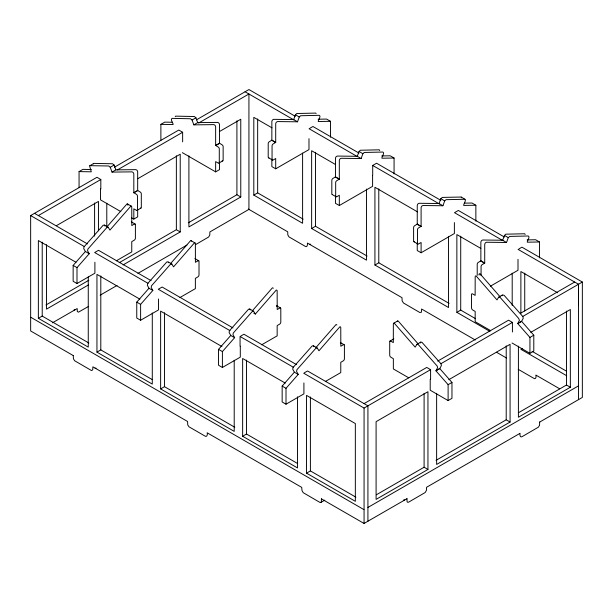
<?xml version="1.0" encoding="UTF-8"?>
<svg xmlns="http://www.w3.org/2000/svg" width="613" height="613" viewBox="0 0 613 613"><rect width="100%" height="100%" fill="white"/><g stroke="black" fill="none" stroke-linecap="round" stroke-linejoin="round"><path stroke-width="0.92" d="M578.488 304.807L578.496 284.263L518.1 249.399M479.037 275.038L479.037 274.501M93.414 163.916L93.789 163.387L112.57 163.763L114.11 165.043L115.849 169.878L135.825 169.64L136.737 170.046A1.808 1.042 60 0 1 137.473 171.081A1.762 1.019 60 0 1 137.672 171.893L137.672 190.451L140.362 192.122A1.51 0.874 60 0 1 141.312 193.746L141.319 207.355A1.739 1.004 60 0 1 140.308 208.098M175.241 116.669L175.609 116.141L194.398 116.524L195.93 117.796L197.677 122.631L217.646 122.393L218.565 122.807A1.808 1.042 60 0 1 219.293 123.841A1.762 1.019 60 0 1 219.5 124.654L219.5 143.204L222.182 144.875A1.51 0.874 60 0 1 223.14 146.507L223.147 160.116A1.739 1.004 60 0 1 222.128 160.859M268.984 157.863A1.739 1.004 -60 0 1 268.203 157.058L268.21 143.45A1.51 0.874 -60 0 1 269.161 141.825L271.85 140.155L271.85 121.596A1.762 1.019 -60 0 1 272.249 120.393A1.808 1.042 -60 0 1 272.785 119.75L273.697 119.343L293.673 119.581L297.527 121.803L299.267 116.968L300.646 115.734L319.243 115.313C321.526 116.118 317.886 120.209 318.231 121.512L330.461 121.305L330.461 137.189M271.85 159.104L271.85 166.583L275.704 168.805L275.704 158.529L273.291 159.924A1.739 1.004 -60 0 1 272.057 159.288L272.065 145.679A1.51 0.874 -60 0 1 273.023 144.047L275.704 142.377L275.704 123.826A1.762 1.019 -60 0 1 275.911 123.006A1.808 1.042 -60 0 1 276.639 121.979L277.551 121.566L297.527 121.803M332.598 194.589A1.739 1.004 -60 0 1 331.817 193.785L331.825 180.176A1.51 0.874 -60 0 1 332.775 178.552L335.457 176.881L335.464 158.323A1.762 1.019 -60 0 1 335.863 157.12A1.808 1.042 -60 0 1 336.399 156.476L337.311 156.07L357.287 156.307L361.141 158.529L362.881 153.694L364.26 152.461L382.857 152.039C385.133 152.836 381.501 156.867 381.899 158.215L394.075 158.031L394.075 173.923M335.457 195.831L335.457 203.309L339.318 205.531L339.318 195.256L336.897 196.65A1.739 1.004 -60 0 1 335.671 196.014L335.679 182.406A1.51 0.874 -60 0 1 336.629 180.774L339.318 179.103L339.318 160.552A1.762 1.019 -60 0 1 339.518 159.732A1.808 1.042 -60 0 1 340.253 158.706L341.165 158.292L361.141 158.529M414.618 241.744A1.739 1.004 -60 0 1 413.606 241.009L413.606 227.392A1.51 0.874 -60 0 1 414.564 225.768L417.246 224.097L417.254 205.547A1.762 1.019 -60 0 1 417.652 204.344A1.808 1.042 -60 0 1 418.181 203.692L419.1 203.286L439.069 203.524L442.931 205.753L444.67 200.918L446.049 199.685L464.639 199.263C466.922 200.06 463.29 204.091 463.681 205.432L475.864 205.248L475.864 221.14M417.246 243.054L417.246 250.525L421.1 252.755L421.1 242.48L418.687 243.874A1.739 1.004 -60 0 1 417.461 243.231L417.468 229.622A1.51 0.874 -60 0 1 418.418 227.998L421.1 226.327L421.108 207.769A1.762 1.019 -60 0 1 421.307 206.956A1.808 1.042 -60 0 1 422.043 205.922L422.955 205.516L442.931 205.753M477.213 275.413L477.22 264.126A1.51 0.874 -60 0 1 478.178 262.494L480.86 260.824L480.86 242.273A1.762 1.019 -60 0 1 481.266 241.07A1.808 1.042 -60 0 1 481.795 240.426L482.715 240.012L502.683 240.25L506.537 242.48L508.284 237.645L509.664 236.411L528.253 235.99C530.536 236.794 526.896 240.878 527.249 242.189L539.478 241.974L539.478 257.866M481.067 275.543L481.075 266.349A1.51 0.874 -60 0 1 482.033 264.724L484.714 263.054L484.722 244.495A1.762 1.019 -60 0 1 484.921 243.683A1.808 1.042 -60 0 1 485.657 242.648L486.569 242.242L506.537 242.48M293.673 119.581L295.412 114.746L296.792 113.512L315.733 113.091L316.109 113.62M357.287 156.307L359.026 151.472L360.406 150.239L379.347 149.817L379.731 150.591M439.069 203.524L440.816 198.689L442.348 197.417L461.137 197.034L465.137 199.309M502.683 240.25L504.43 235.415L505.802 234.181L524.751 233.76L525.134 234.534M416.917 344.322L418.457 344.82L437.245 366.13L437.536 367.823L435.935 370.788L439.736 368.536L451.965 382.443L451.965 398.335L448.111 400.557L448.111 384.665L435.881 370.758L439.789 368.566L441.391 365.601L441.099 363.9L421.974 342.322L420.779 342.092L416.917 344.322L415.177 347.142L394.289 323.197A1.808 1.042 60 0 0 393.761 323.227A1.762 1.019 60 0 0 393.354 323.963L393.308 342.606L390.673 341.089A1.51 0.874 60 0 0 389.715 341.61L389.707 355.218A1.739 1.004 60 0 0 390.941 357.272L393.354 358.666L393.354 368.942L408.779 377.846M498.744 297.075L502.599 294.853L504.139 295.351L522.92 316.66L523.218 318.362L521.617 321.327L517.709 323.518L519.426 320.354L518.713 318.484L500.124 297.435L498.744 297.075L497.005 299.903L476.117 275.95A1.808 1.042 60 0 0 475.581 275.988A1.762 1.019 60 0 0 475.182 276.724L475.136 295.366L472.493 293.849A1.51 0.874 60 0 0 471.543 294.37L471.535 307.971A1.739 1.004 60 0 0 472.761 310.032L475.175 311.427L475.175 321.702L490.599 330.606M420.189 343.042L420.779 342.092M502.016 295.803L502.292 295.351M106.915 226.91L126.968 203.937A1.808 1.042 -60 0 1 127.496 203.968L131.351 206.198M170.529 263.636L190.582 240.664A1.808 1.042 -60 0 1 191.11 240.694L194.965 242.924M252.311 310.86L272.364 287.88A1.808 1.042 -60 0 1 272.9 287.918A1.762 1.019 -60 0 1 273.237 288.317M253.79 313.166L255.337 314.055L276.225 290.11A1.808 1.042 -60 0 1 276.953 290.294A1.762 1.019 -60 0 1 277.153 290.876L277.206 309.519L279.842 308.002A1.51 0.874 -60 0 1 280.8 308.531L280.808 322.131A1.739 1.004 -60 0 1 279.574 324.185L277.16 325.58L277.16 335.863L261.736 344.767M315.925 347.586L335.978 324.606A1.808 1.042 -60 0 1 336.514 324.645A1.762 1.019 -60 0 1 336.851 325.043M94.9 262.249L94.9 273.199L77 283.528L73.146 281.306L73.146 265.414L85.376 251.506L83.72 248.571L84.012 246.87L103.137 225.293L104.333 225.063L108.194 227.285L109.934 230.113L130.822 206.16A1.808 1.042 -60 0 1 131.557 206.351A1.762 1.019 -60 0 1 131.757 206.933L131.803 225.576L134.439 224.059A1.51 0.874 -60 0 1 135.396 224.58L135.404 238.181A1.739 1.004 -60 0 1 134.17 240.242L131.757 241.637L131.757 251.912L116.332 260.816M77 283.528L77 267.636L89.23 253.728L85.376 251.506M158.506 298.975L158.506 309.925L140.615 320.254L136.76 318.032L136.76 302.14L148.982 288.233L147.335 285.298L147.626 283.597L166.751 262.019L167.947 261.789L171.801 264.011L173.548 266.839L194.436 242.886A1.808 1.042 -60 0 1 195.164 243.077A1.762 1.019 -60 0 1 195.371 243.66L195.417 262.303L198.053 260.786A1.51 0.874 -60 0 1 199.01 261.307L199.018 274.908A1.739 1.004 -60 0 1 197.784 276.969L195.371 278.363L195.371 288.639L179.946 297.543M140.615 320.254L140.615 304.362L152.844 290.455L148.936 288.263M240.296 346.192L240.296 357.141L222.396 367.478L218.542 365.248L218.542 349.356L230.772 335.449L229.116 332.514L229.415 330.821L248.533 309.243L249.736 309.006L253.59 311.235L255.337 314.055M222.396 367.478L222.396 351.586L234.626 337.679L230.726 335.48M303.91 382.918L303.91 393.868L286.01 404.205L282.156 401.975L282.156 386.083L294.386 372.175L292.73 369.241L293.029 367.547L312.147 345.97L313.35 345.732L317.205 347.962L318.952 350.782L339.832 326.836A1.808 1.042 -60 0 1 340.567 327.02A1.762 1.019 -60 0 1 340.767 327.61L340.813 346.245L343.456 344.728A1.51 0.874 -60 0 1 344.406 345.257L344.414 358.858A1.739 1.004 -60 0 1 343.188 360.911L340.774 362.306L340.774 372.589L325.35 381.493M286.01 404.205L286.01 388.313L298.24 374.405L294.332 372.206M73.284 355.502L73.407 358.781L74.61 360.735L90.885 370.183A2.636 1.525 60 0 0 91.912 370.459L92.785 369.601L92.854 366.819L186.337 420.771L187.57 421.506L187.754 424.97L189.057 426.84L204.773 435.935C206.857 437.736 207.845 434.364 207.14 432.786L301.749 487.404L301.971 490.5L303.22 492.683L319.817 502.353L320.745 502.476L321.327 501.886L321.434 498.767M93.643 163.433L89.605 165.931L91.291 171.809L79.062 171.594L79.062 187.486M310.676 244.227L309.412 244.296M79.062 171.594L82.916 169.372L91.383 169.517M160.882 140.247L160.882 124.355L164.744 122.133L172.268 122.263M131.381 217.699L133.818 219.102L133.818 208.826L136.232 210.221A1.739 1.004 60 0 0 137.465 209.585L137.458 195.968A1.51 0.874 60 0 0 136.5 194.344L133.818 192.674L133.818 174.123A1.762 1.019 60 0 0 133.412 172.92A1.808 1.042 60 0 0 132.883 172.268L131.971 171.862L111.995 172.1L110.256 167.265L114.11 165.043M219.5 162.161L219.5 169.64L215.646 171.862L215.646 161.587L218.059 162.981A1.739 1.004 60 0 0 219.285 162.345L219.285 148.729A1.51 0.874 60 0 0 218.328 147.105L215.646 145.434L215.638 126.883A1.762 1.019 60 0 0 215.24 125.68A1.808 1.042 60 0 0 214.703 125.029L213.791 124.623L193.823 124.86L192.076 120.025L195.93 117.796M73.284 355.601L30.65 330.959L30.65 215.569L96.954 177.287L100.816 179.509L100.816 189.095M114.416 167.203L178.781 130.048L182.636 132.27L182.636 141.856M196.421 119.857L248.932 89.544L295.259 116.286M111.995 172.1L115.849 169.878M193.823 124.86L197.677 122.631M38.358 215.569L100.816 179.509M117.458 169.901L182.636 132.27M198.627 123.037L248.932 93.996L248.932 209.37L209.884 231.936L209.776 235.078L208.604 237.032L195.792 244.503M56.404 225.684L98.448 201.416L98.448 230.802M137.764 178.712L180.222 154.2L180.222 231.936L123.09 264.923M219.362 131.603L240.771 119.244L240.771 196.98L188.904 226.925L188.904 155.825M133.818 192.674L137.672 190.451M215.646 145.434L219.5 143.204M133.864 192.811L137.718 190.589M215.684 145.572L219.546 143.35M137.074 210.328L140.929 208.098M218.902 163.081L222.757 160.859M133.818 219.102L137.672 216.879L137.672 209.401M89.23 253.728L87.575 250.794L87.874 249.1L106.654 227.791L108.194 227.285M275.704 168.805L308.983 149.595L308.983 138.645M45.952 304.998L88.824 280.256M119.228 262.693L176.368 229.706L180.222 231.936M188.344 222.795L236.909 194.75L240.771 196.98M88.556 284.861L46.511 309.128L46.511 244.671M75.989 262.28L38.366 240.557L38.366 318.316L42.22 316.086L88.847 343.004M272.003 127.849L253.805 117.344L253.805 195.103L257.659 192.873L303.151 219.14M100.141 295.198L117.022 285.451M137.956 273.367L186.934 245.093M52.404 322.836L77.192 308.554L77.299 311.565L78.472 312.163L88.578 306.4M152.844 290.455L151.189 287.52L151.48 285.827L170.268 264.517L171.801 264.011M372.704 175.042L372.704 165.456L376.558 163.227L440.877 200.367M339.318 205.531L372.597 186.321L372.597 175.372M139.894 299.175L96.946 274.379L96.946 352.13L100.8 349.908L152.009 379.47M335.388 164.445L311.634 150.729L311.634 228.488L315.488 226.258L367.087 256.05M234.626 337.679L232.978 334.744L233.269 333.043L252.058 311.733L253.59 311.235M240.84 336.024L243.92 334.246L296.516 364.612M417.499 211.853L374.926 187.279L374.926 265.031L378.788 262.801L449.107 303.404M221.929 346.537L160.629 311.151L160.629 388.903L164.483 386.673L234.794 427.269M421.1 252.755L454.386 233.538L454.386 222.588M298.24 374.405L296.585 371.47L296.884 369.769L315.664 348.46L317.205 347.962M304.446 372.75L307.534 370.972L367.923 405.837L367.923 521.234L364.068 523.456L321.434 498.867M518.874 248.955L521.962 247.177L582.35 282.041L582.35 397.431L578.496 399.661L578.496 284.263M393.761 323.227L397.615 320.997M389.96 341.112L393.814 338.882A1.51 0.874 60 0 0 393.569 339.387M490.4 286.202L518 270.264L518 259.314M480.814 248.411L456.861 234.58L456.861 312.331L460.715 310.109L475.588 318.691M285.229 383.079L242.641 358.49L242.641 436.249L246.495 434.019L297.274 463.336M364.068 403.615L426.74 367.432L430.594 369.654L430.594 379.24M437.69 361.111L508.56 320.193L512.422 322.415L512.422 332.001M520.406 313.35L574.642 282.041M303.68 373.202L364.068 408.066L430.594 369.654M440.732 363.808L512.422 322.415M522.621 316.53L582.35 282.041M517.755 323.549L521.617 321.327M448.839 379.662L510.077 344.307L510.077 422.043L436.632 464.439L436.632 393.339M530.774 332.353L570.343 309.511L570.343 387.24L518.406 417.231L518.406 346.13M448.111 384.665L451.965 382.443M533.793 335.204L533.793 351.096L529.938 353.318L529.938 337.426L533.793 335.204L521.563 321.296M306.538 473.144L355.341 501.311L355.341 423.56L306.538 395.385L306.538 473.144L310.4 470.914L355.885 497.174M522.422 348.406L520.881 349.295L566.688 375.738M320.982 502.353L324.836 500.124M376.351 494.791L424.096 467.229L427.951 469.451L427.951 391.722L376.091 421.66L376.091 499.396L427.951 469.451M436.035 460.332L506.215 419.813L510.077 422.043M518.675 412.618L566.489 385.018L570.343 387.24M367.93 507.449L578.488 385.884M367.93 521.211L406.971 498.698M539.67 422.081L578.488 399.638M74.955 309.81L74.027 309.933M404.733 499.955L403.569 499.955M89.789 165.663L108.716 165.993L110.256 167.265M96.065 368.145L95.766 368.237A2.636 1.525 60 0 1 95.069 368.129M318.139 119.221L326.606 119.075L330.461 121.305M381.753 155.947L390.22 155.802L394.075 158.031M464.478 203.156L472.01 203.018L475.864 205.248M527.157 239.898L535.616 239.744L539.478 241.974M160.882 124.355L173.111 124.569C173.464 123.267 169.824 119.175 172.107 118.37L190.536 118.753L192.076 120.025M295.412 114.746L299.267 116.968M359.026 151.472L362.881 153.694M440.816 198.689L444.67 200.918M504.43 235.415L508.284 237.645M358.965 153.074L312.944 126.5L309.09 128.73L357.571 156.721M504.369 237.016L458.348 210.451L454.494 212.673L502.974 240.664M245.077 91.766L293.888 119.949M372.704 165.456L439.467 203.999M557.692 292.792L520.881 271.544L520.881 313.266M271.85 140.155L275.704 142.377M335.457 176.881L339.318 179.103M417.246 224.097L421.1 226.327M480.86 260.824L484.714 263.054M271.804 140.293L275.658 142.523M335.418 177.019L339.273 179.249M417.2 224.235L421.062 226.465M480.814 260.969L484.676 263.192M268.594 157.802L272.448 160.031M332.208 194.528L336.062 196.758M413.99 241.752L417.851 243.974M532.099 351.318L566.45 371.156M182.36 152.652L215.646 171.862M512.039 342.989L529.938 353.318M253.805 195.103L302.6 223.27L302.6 153.104M311.634 228.488L366.505 260.165L366.505 189.049M374.926 265.031L448.517 307.511L448.517 236.396M456.861 312.331L489.902 331.411M475.282 340L421.575 309.013L421.392 312.262L419.782 312.484L403.469 302.998L402.136 300.845L402.005 297.688L307.397 243.07C307.649 244.15 307.358 247.828 305.19 246.319L288.991 236.894L287.819 234.94L287.712 231.806L248.357 209.056M496.538 352.268L506.422 357.977M559.638 388.788L535.862 375.072C536.505 376.535 535.739 379.991 533.67 378.236L518.261 369.34M120.83 211.608L100.54 199.892L100.54 188.942M448.111 400.557L430.219 390.228L430.219 379.278M131.297 221.852L135.151 224.074M194.911 258.579L198.765 260.801M276.693 305.795L280.555 308.025M340.307 342.521L344.169 344.751M34.504 213.339L87.452 243.905M151.112 280.662L98.524 250.303L94.663 252.525L148.078 283.367M232.971 327.924L162.131 287.03L158.277 289.252L229.929 330.622M30.65 215.569L84.425 246.61M293.481 367.31L240.066 336.468L240.066 346.061M73.146 265.414L77 267.636M136.76 302.14L140.615 304.362M218.542 349.356L222.396 351.586M282.156 386.083L286.01 388.313M38.366 318.316L88.264 347.119L88.264 276.953M96.946 352.13L152.285 384.083L152.285 312.967M160.629 388.903L234.212 431.383L234.212 360.268M242.641 436.249L297.512 467.926L297.512 396.81M30.803 317.289L363.915 509.61M461.275 197.087L461.52 197.807M517.709 323.518L529.938 337.426M500.024 296.7L479.971 273.727A1.808 1.042 60 0 0 479.236 273.911A1.762 1.019 60 0 0 479.098 274.164M418.196 343.939L398.144 320.967A1.808 1.042 60 0 0 397.416 321.158A1.762 1.019 60 0 0 397.278 321.404M313.35 345.732L313.933 346.682M249.736 309.006L250.326 309.956M168.253 262.287L168.537 262.739M104.333 225.063L104.923 226.013M340.56 343.257L340.552 343.027A1.51 0.874 -60 0 0 340.506 342.82M276.953 306.531L276.938 306.301A1.51 0.874 -60 0 0 276.815 305.925M131.55 222.588L131.542 222.35A1.51 0.874 -60 0 0 131.496 222.144M127.902 205.248L127.902 204.711A1.762 1.019 -60 0 0 127.496 203.968M566.489 311.075L566.489 385.018M539.67 421.982L539.555 425.223L538.383 427.177L522.184 436.602C520.069 438.065 519.663 434.563 520.039 433.314L426.594 487.266L426.441 490.323L425.184 492.507L408.587 502.177L407.66 502.3L407.078 501.71L406.971 498.591M524.736 273.107L524.736 311.036M512.2 273.168L512.2 305.404M506.215 345.87L506.215 419.813M460.715 236.151L460.715 310.109M424.096 393.285L424.096 467.229M378.788 188.842L378.788 262.801M364.068 408.066L364.068 523.456M315.488 152.3L315.488 226.258M310.4 396.956L310.4 470.914M257.659 118.914L257.659 192.873M246.495 360.061L246.495 434.019M236.909 120.815L236.909 194.75M176.368 155.763L176.368 229.706M164.483 312.714L164.483 386.673M106.785 203.24L106.785 226.933M100.8 275.942L100.8 349.908M94.594 202.98L94.594 236.158M42.22 242.127L42.22 316.086M191.11 240.694A1.762 1.019 -60 0 1 191.448 241.101"/></g></svg>
